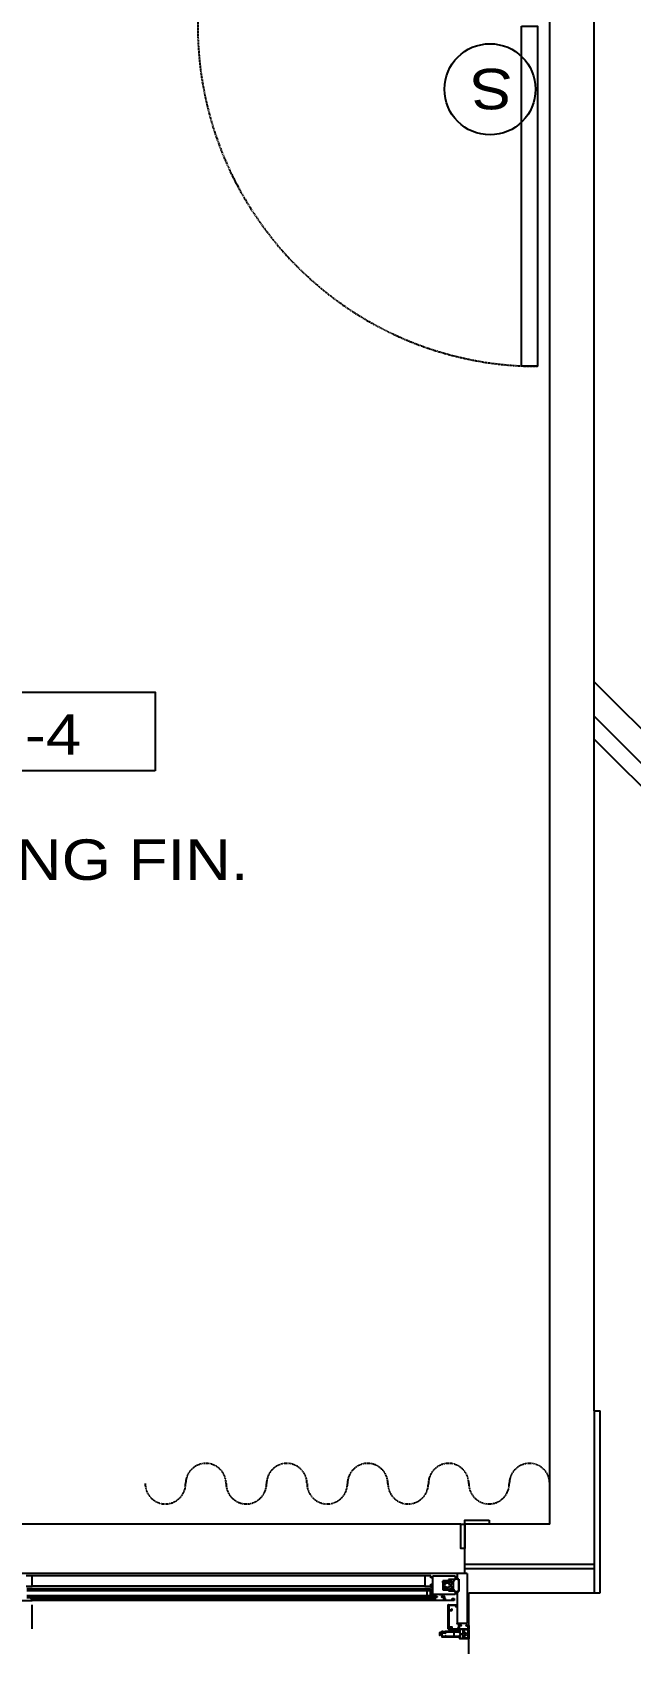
# Model space of a CAD drawing. Header units: inches. Extents: x 58 to 28157, y 27 to 25596.
# Drawn here: x 5579 to 7058, y 9343 to 13338 of the extents above; entities that cross this region are included whole.
import ezdxf
from ezdxf.enums import TextEntityAlignment as Align

# ---------------------------------------------------------------- set-up
doc = ezdxf.new("R2010")
doc.units = ezdxf.units.IN
doc.header["$MEASUREMENT"] = 0
doc.linetypes.add('ACAD_ISO10W100', pattern=[18.5, 12, -3, 0.5, -3])
doc.linetypes.add('HIDDEN', pattern=[2, 1, -1])
for name, color, linetype in [('7', 7, 'Continuous'), ('9', 9, 'Continuous'), ('CONC', 2, 'Continuous'), ('DOOR', 4, 'Continuous'), ('ele', 7, 'Continuous'), ('ETC', 1, 'HIDDEN'), ('F-ELE', 3, 'Continuous'), ('FIN', 6, 'Continuous'), ('TEXT', 3, 'Continuous'), ('문', 4, 'Continuous')]:
    doc.layers.add(name, color=color, linetype=linetype)
doc.styles.add('GHS', font='Dotum.ttf')

msp = doc.modelspace()

# ---------------------------------------------------------------- linework, layer by layer
at = {"layer": '7'}
msp.add_lwpolyline([(5883.1, 11513.7), (4866.3, 11513.7), (4866.3, 11708.7), (4866.3, 11708.7), (5883.1, 11708.7)], close=True, dxfattribs=at)
at = {"layer": '9'}
for p, q in [((7148.1, 11554.2), (6968.1, 11734.2)), ((7148.1, 11469.1), (6968.1, 11649.1)), ((7148.1, 11412.5), (6968.1, 11592.5)), ((6968.1, 9933.3), (6968.1, 9483.3)), ((6968.1, 9553.3), (6648.1, 9553.3)), ((6968.1, 9543.3), (6648.1, 9543.3))]:
    msp.add_line(p, q, dxfattribs=at)
at = {"layer": 'CONC', "linetype": 'Continuous'}
for p, q in [((6968.1, 9933.3), (6968.1, 13523.3)), ((6968.1, 9933.3), (6983.1, 9933.3)), ((6983.1, 9483.3), (6983.1, 9933.3)), ((6658.1, 9483.3), (6983.1, 9483.3)), ((6658.1, 9333.3), (6658.1, 9483.3))]:
    msp.add_line(p, q, dxfattribs=at)
at = {"layer": 'DOOR', "color": 4}
for points in [[(6788.1, 13353.3), (6828.1, 13353.3), (6828.1, 12513.3), (6788.1, 12513.3)], [(6648.1, 9593.3), (6638.1, 9593.3), (6638.1, 9653.3), (6648.1, 9653.3)], [(6708.1, 9663.3), (6708.1, 9653.3), (6648.1, 9653.3), (6648.1, 9663.3)]]:
    msp.add_lwpolyline(points, close=True, dxfattribs=at)
at = {"layer": 'DOOR', "color": 1, "linetype": 'ACAD_ISO10W100', "ltscale": 0.2}
msp.add_arc((6828.1, 13353.3), 840, 177.2706, 270, dxfattribs=at)
at = {"layer": 'ele'}
msp.add_line((6638.1, 9653.3), (3678.1, 9653.3), dxfattribs=at)
at = {"layer": 'ETC', "color": 1}
msp.add_lwpolyline([(6858.1, 9753.3, 1), (6758.1, 9753.3, -1), (6658.1, 9753.3, 1), (6558.1, 9753.3, -1), (6458.1, 9753.3, 1), (6358.1, 9753.3, -1), (6258.1, 9753.3, 1), (6158.1, 9753.3, -1), (6058.1, 9753.3, 1), (5958.1, 9753.3, -1), (5858.1, 9753.3, -1)], format="xyb", dxfattribs=at)
at = {"layer": 'F-ELE'}
msp.add_circle((6710.5, 13197.6), 112.5, dxfattribs=at)
at = {"layer": 'FIN'}
for p, q in [((6858.1, 9653.3), (6858.1, 13463.3)), ((6858.1, 9653.3), (6648.1, 9653.3)), ((6648.1, 9531.3), (6648.1, 9653.3))]:
    msp.add_line(p, q, dxfattribs=at)
at = {"layer": '문', "color": 7}
for p, q in [((6629.1, 9531.3), (3693.1, 9531.3)), ((6654.1, 9531.3), (6629.1, 9531.3)), ((6629.1, 9531.3), (6629.1, 9517.3)), ((6629.1, 9517.3), (6633.1, 9517.3)), ((6633.1, 9517.3), (6629.1, 9517.3)), ((6633.1, 9517.1), (6633, 9517.3)), ((6633.1, 9517.3), (6633.1, 9487.3)), ((6633.1, 9487.3), (6633.1, 9517.3)), ((6633.1, 9517.3), (6633.1, 9487.3)), ((6654.1, 9531.3), (6654.1, 9408.3)), ((6629.1, 9487.3), (6629.1, 9408.3)), ((6633.1, 9487.3), (6629.1, 9487.3)), ((6629.1, 9487.3), (6633.1, 9487.3)), ((6629.1, 9408.3), (6654.1, 9408.3))]:
    msp.add_line(p, q, dxfattribs=at)
at = {"layer": '문', "color": 8}
for p, q in [((5579.1, 9525.3), (5564.1, 9525.3)), ((6549.1, 9525.3), (5579.1, 9525.3)), ((5579.1, 9500.3), (5579.1, 9525.3)), ((6549.1, 9525.3), (6549.1, 9500.3)), ((6564.1, 9525.3), (6549.1, 9525.3)), ((6564.1, 9520.3), (6564.1, 9525.3)), ((6569.1, 9520.3), (6564.1, 9520.3)), ((6569.1, 9525.3), (6624.1, 9525.3)), ((6569.1, 9479.3), (6569.1, 9525.3)), ((6569.1, 9505.3), (6569.1, 9520.3)), ((6608.1, 9513.3), (6594.1, 9513.3)), ((6594.1, 9513.3), (6594.1, 9491.3)), ((6594.1, 9509.3), (6594.1, 9512.7)), ((6608.1, 9509.3), (6594.1, 9509.3)), ((6594.1, 9509.3), (6594.1, 9509.3)), ((6608.1, 9516.3), (6608.1, 9513.3)), ((6621.1, 9516.3), (6608.1, 9516.3)), ((6608.1, 9513.3), (6616.1, 9513.3)), ((6608.1, 9507.8), (6608.1, 9509.3)), ((6614.1, 9510.3), (6610.1, 9510.3)), ((6614.1, 9510.3), (6610.1, 9510.3)), ((6610.1, 9510.3), (6610.1, 9507.8)), ((6614.1, 9507.8), (6614.1, 9510.3)), ((6616.1, 9513.3), (6616.1, 9507.8)), ((6625.4, 9517.3), (6619.1, 9511)), ((6619.1, 9511), (6619.1, 9493.5)), ((6624.1, 9519.3), (6621.1, 9516.3)), ((6624.1, 9525.3), (6624.1, 9519.3)), ((6629.1, 9517.3), (6625.4, 9517.3)), ((5564.1, 9500.3), (5579.1, 9500.3)), ((5565.6, 9494.3), (6563.1, 9494.3)), ((5565.6, 9489.3), (6563.1, 9489.3)), ((5565.6, 9477.3), (6563.1, 9477.3)), ((5565.6, 9472.3), (6563.1, 9472.3)), ((5579.1, 9469.3), (5573.6, 9469.3)), ((6549.1, 9500.3), (5579.1, 9500.3)), ((6549.1, 9469.3), (5579.1, 9469.3)), ((5579.1, 9464.3), (5579.1, 9469.3)), ((6549.1, 9500.3), (6564.1, 9500.3)), ((6549.1, 9469.3), (6554.6, 9469.3)), ((6549.1, 9464.3), (6549.1, 9469.3)), ((6554.6, 9469.3), (6554.6, 9467.8)), ((6555.1, 9477.3), (6555.1, 9489.3)), ((6563.1, 9472.3), (6563.1, 9494.3)), ((6564.1, 9468.8), (6563.3, 9467.8)), ((6564.1, 9500.3), (6564.1, 9505.3)), ((6564.1, 9505.3), (6569.1, 9505.3)), ((6564.1, 9499.8), (6564.1, 9498.8)), ((6564.1, 9498.8), (6567.1, 9495.8)), ((6567.1, 9492.8), (6564.1, 9489.8)), ((6564.1, 9489.8), (6564.1, 9488.8)), ((6564.1, 9488.8), (6567.1, 9485.8)), ((6567.1, 9482.8), (6564.1, 9479.8)), ((6564.1, 9479.8), (6564.1, 9468.8)), ((6564.1, 9465.8), (6568.1, 9469.8)), ((6568.6, 9500.3), (6564.6, 9500.3)), ((6567.1, 9495.8), (6567.1, 9492.8)), ((6567.1, 9485.8), (6567.1, 9482.8)), ((6568.1, 9479.8), (6568.6, 9479.8)), ((6568.1, 9477.8), (6568.1, 9479.8)), ((6571.9, 9477.8), (6568.1, 9477.8)), ((6568.1, 9469.8), (6568.1, 9474.5)), ((6568.8, 9475.5), (6571.5, 9476.2)), ((6569.1, 9480.3), (6569.1, 9499.8)), ((6624.1, 9479.3), (6569.1, 9479.3)), ((6569.1, 9478.3), (6569.1, 9478.8)), ((6569.6, 9479.3), (6573.6, 9479.3)), ((6573.1, 9477.8), (6569.6, 9477.8)), ((6571.6, 9469.3), (6573.1, 9469.3)), ((6571.6, 9467.8), (6571.6, 9469.3)), ((6571.9, 9476.7), (6571.9, 9477.8)), ((6573.1, 9469.3), (6573.1, 9477.8)), ((6574.6, 9478.3), (6574.6, 9474.8)), ((6574.6, 9474.8), (6579.1, 9474.8)), ((6574.6, 9472.7), (6574.6, 9465.8)), ((6577.6, 9473.2), (6575.1, 9473.2)), ((6585.9, 9479.3), (6576.9, 9479.3)), ((6577.6, 9472.8), (6577.6, 9473.2)), ((6579.1, 9472.8), (6577.6, 9472.8)), ((6579.6, 9474.3), (6579.6, 9473.3)), ((6585.9, 9479.3), (6595.9, 9479.3)), ((6591.6, 9473.3), (6591.6, 9474.3)), ((6592.1, 9474.8), (6597.1, 9474.8)), ((6593.6, 9472.8), (6592.1, 9472.8)), ((6593.6, 9473.2), (6593.6, 9472.8)), ((6596.6, 9473.2), (6593.6, 9473.2)), ((6594.1, 9495.3), (6594.1, 9491.8)), ((6608.1, 9495.3), (6594.1, 9495.3)), ((6594.1, 9491.3), (6608.1, 9491.3)), ((6596.6, 9465.8), (6596.6, 9473.2)), ((6598.1, 9473.8), (6598.1, 9469.3)), ((6598.1, 9469.3), (6599.6, 9469.3)), ((6598.4, 9505.6), (6604.6, 9508)), ((6604.6, 9496.5), (6598.4, 9498.9)), ((6599.6, 9469.3), (6599.6, 9467.8)), ((6604.6, 9508), (6608.1, 9508)), ((6608.1, 9496.5), (6604.6, 9496.5)), ((6608.1, 9508), (6610.1, 9504.3)), ((6610.1, 9507.8), (6608.1, 9507.8)), ((6610.1, 9500.3), (6608.1, 9496.5)), ((6608.1, 9496.8), (6608.1, 9495.3)), ((6610.1, 9496.8), (6608.1, 9496.8)), ((6608.1, 9491.3), (6608.1, 9488.3)), ((6608.1, 9491.3), (6616.1, 9491.3)), ((6608.1, 9488.3), (6621.1, 9488.3)), ((6610.1, 9504.3), (6616.1, 9504.3)), ((6616.1, 9500.3), (6610.1, 9500.3)), ((6610.1, 9494.3), (6610.1, 9496.8)), ((6614.1, 9494.3), (6610.1, 9494.3)), ((6614.1, 9494.3), (6610.1, 9494.3)), ((6616.1, 9507.8), (6614.1, 9507.8)), ((6616.1, 9507.8), (6614.1, 9507.8)), ((6614.1, 9504.3), (6616.1, 9504.3)), ((6614.1, 9500.3), (6616.1, 9500.3)), ((6616.1, 9496.8), (6614.1, 9496.8)), ((6614.1, 9496.8), (6614.1, 9494.3)), ((6616.1, 9496.8), (6614.1, 9496.8)), ((6616.1, 9504.3), (6618.1, 9508)), ((6618.1, 9496.5), (6616.1, 9500.3)), ((6616.1, 9491.3), (6616.1, 9496.8)), ((6616.6, 9469.3), (6622.1, 9469.3)), ((6616.6, 9467.8), (6616.6, 9469.3)), ((6618.1, 9508), (6619.1, 9508)), ((6619.1, 9496.5), (6618.1, 9496.5)), ((6619.1, 9493.5), (6625.4, 9487.3)), ((6621.1, 9488.3), (6624.1, 9485.3)), ((6622.1, 9469.3), (6622.1, 9464.3)), ((6624.1, 9485.3), (6624.1, 9479.3)), ((6625.4, 9487.3), (6629.1, 9487.3)), ((5506.1, 9464.3), (5579.1, 9464.3)), ((6549.1, 9464.3), (5579.1, 9464.3)), ((6549.1, 9464.3), (5579.1, 9464.3)), ((5579.1, 9394.8), (5579.1, 9453.8)), ((6622.1, 9464.3), (6549.1, 9464.3)), ((6550.6, 9467.8), (6550.6, 9465.8)), ((6554.6, 9467.8), (6550.6, 9467.8)), ((6550.6, 9465.8), (6573.1, 9465.8)), ((6553.1, 9467.2), (6553.1, 9466.6)), ((6559.1, 9467.5), (6553.4, 9467.5)), ((6554, 9465.8), (6564.1, 9465.8)), ((6559.4, 9467.8), (6559.1, 9467.5)), ((6563.3, 9467.8), (6559.4, 9467.8)), ((6573.1, 9467.8), (6571.6, 9467.8)), ((6573.1, 9465.8), (6573.1, 9467.8)), ((6574.6, 9465.8), (6596.6, 9465.8)), ((6598.1, 9467.8), (6598.1, 9465.8)), ((6599.6, 9467.8), (6598.1, 9467.8)), ((6598.1, 9465.8), (6620.6, 9465.8)), ((6607.1, 9394.8), (6607.1, 9453.8)), ((6607.6, 9454.3), (6627.8, 9454.3)), ((6609.1, 9452), (6609.1, 9441.6)), ((6609.1, 9439), (6609.1, 9400.1)), ((6625.8, 9452.3), (6609.4, 9452.3)), ((6609.4, 9441.3), (6613.3, 9441.3)), ((6615.3, 9439.3), (6609.4, 9439.3)), ((6620.6, 9467.8), (6616.6, 9467.8)), ((6620.6, 9465.8), (6620.6, 9467.8)), ((6626.1, 9449.6), (6626.1, 9452)), ((6627.8, 9449.3), (6626.4, 9449.3)), ((6628.1, 9454), (6628.1, 9449.6)), ((6594.5, 9388.3), (6591.6, 9388.3)), ((6627.6, 9388.3), (6599.5, 9388.3)), ((6609.1, 9393.3), (6608.6, 9393.3)), ((6609.1, 9398.3), (6614.6, 9398.3)), ((6609.1, 9393.3), (6609.1, 9398.3)), ((6609.1, 9398), (6609.1, 9393.3)), ((6644.2, 9393.3), (6609.1, 9393.3)), ((6609.4, 9399.8), (6616, 9399.8)), ((6614.5, 9398.3), (6609.4, 9398.3)), ((6614.6, 9396.8), (6610.6, 9396.8)), ((6610.6, 9396.8), (6610.6, 9394.8)), ((6610.6, 9394.8), (6633.1, 9394.8)), ((6614.6, 9398.3), (6614.6, 9396.8)), ((6614.8, 9397.2), (6614.8, 9398)), ((6616, 9396.9), (6615.1, 9396.9)), ((6616.3, 9399.5), (6616.3, 9397.2)), ((6628.1, 9389.8), (6628.1, 9388.8)), ((6630.1, 9390.3), (6628.6, 9390.3)), ((6629.1, 9407.3), (6629.1, 9407.8)), ((6629.1, 9389.3), (6630.1, 9389.3)), ((6629.1, 9388.3), (6629.1, 9389.3)), ((6636.1, 9388.3), (6629.1, 9388.3)), ((6629.2, 9389), (6636, 9389)), ((6629.2, 9388.3), (6629.2, 9389)), ((6636, 9388.3), (6629.2, 9388.3)), ((6629.6, 9408.3), (6633.6, 9408.3)), ((6633.1, 9406.8), (6629.6, 9406.8)), ((6631.6, 9398.3), (6633.1, 9398.3)), ((6631.6, 9396.8), (6631.6, 9398.3)), ((6633.1, 9396.8), (6631.6, 9396.8)), ((6633.1, 9398.3), (6633.1, 9406.8)), ((6633.1, 9394.8), (6633.1, 9396.8)), ((6634.6, 9407.3), (6634.6, 9403.8)), ((6634.6, 9403.8), (6639.1, 9403.8)), ((6634.6, 9401.7), (6634.6, 9394.8)), ((6634.6, 9394.8), (6656.6, 9394.8)), ((6637.6, 9402.2), (6635.1, 9402.2)), ((6636.6, 9390.3), (6635.1, 9390.3)), ((6635.1, 9389.3), (6636.1, 9389.3)), ((6636, 9389), (6636, 9388.3)), ((6636.1, 9389.3), (6636.1, 9388.3)), ((6637.1, 9387), (6637.1, 9389.8)), ((6637.6, 9401.8), (6637.6, 9402.2)), ((6639.1, 9401.8), (6637.6, 9401.8)), ((6639.6, 9403.3), (6639.6, 9402.3)), ((6644.2, 9382.5), (6644.2, 9393.3)), ((6646.2, 9393.3), (6656.4, 9393.3)), ((6646.2, 9384.9), (6646.2, 9393.3)), ((6651.6, 9402.3), (6651.6, 9403.3)), ((6652.1, 9403.8), (6657.1, 9403.8)), ((6653.6, 9401.8), (6652.1, 9401.8)), ((6656.6, 9402.2), (6653.6, 9402.2)), ((6653.6, 9402.2), (6653.6, 9401.8)), ((6656.4, 9389.5), (6655.6, 9389.5)), ((6655.6, 9389.5), (6655.6, 9373.7)), ((6656.4, 9393.3), (6656.4, 9389.5)), ((6656.6, 9394.8), (6656.6, 9402.2)), ((6658.1, 9402.8), (6658.1, 9394.8)), ((6658.1, 9393.3), (6658.1, 9382)), ((6585.6, 9384.8), (6585.6, 9379.8)), ((6590.6, 9385.3), (6586.1, 9385.3)), ((6586.9, 9381.3), (6586.9, 9383.5)), ((6587.6, 9381.3), (6586.9, 9381.3)), ((6587.4, 9384), (6590.6, 9384)), ((6587.6, 9379.8), (6587.6, 9381.3)), ((6590.4, 9381.3), (6590.4, 9379.5)), ((6591.1, 9381.3), (6590.4, 9381.3)), ((6591.1, 9387.8), (6591.1, 9385.8)), ((6591.1, 9383.5), (6591.1, 9381.3)), ((6591.1, 9378.8), (6591.1, 9375.2)), ((6591.6, 9374.7), (6636.6, 9374.7)), ((6592.4, 9376.5), (6592.4, 9384.1)), ((6592.9, 9384.6), (6601, 9384.6)), ((6599.7, 9376), (6592.9, 9376)), ((6593.5, 9386.4), (6593.5, 9386.8)), ((6594, 9387.3), (6594.5, 9387.3)), ((6600, 9385.9), (6594, 9385.9)), ((6599.5, 9387.3), (6600, 9387.3)), ((6600.2, 9377), (6600.2, 9376.5)), ((6600.5, 9386.8), (6600.5, 9386.4)), ((6601, 9377.5), (6600.7, 9377.5)), ((6601.5, 9385.1), (6601.5, 9386.5)), ((6601.5, 9376.5), (6601.5, 9377)), ((6602, 9387), (6620.3, 9387)), ((6620.3, 9376), (6602, 9376)), ((6620.8, 9386.5), (6620.8, 9376.5)), ((6622.1, 9376.5), (6622.1, 9386.5)), ((6622.6, 9387), (6634.8, 9387)), ((6634.8, 9376), (6622.6, 9376)), ((6634.7, 9372), (6644.2, 9372)), ((6634.7, 9371.7), (6634.7, 9372)), ((6635.3, 9386.5), (6635.3, 9385.5)), ((6635.3, 9377.5), (6635.3, 9376.5)), ((6635.8, 9385), (6636.1, 9385)), ((6636.1, 9378), (6635.8, 9378)), ((6658.1, 9370.3), (6636.1, 9370.3)), ((6636.6, 9387), (6637.1, 9387)), ((6636.6, 9385.5), (6636.6, 9387)), ((6636.6, 9376.5), (6636.6, 9377.5)), ((6637.1, 9375.2), (6637.1, 9376)), ((6638.8, 9382.5), (6644.2, 9382.5)), ((6644.2, 9380.5), (6638.8, 9380.5)), ((6644.2, 9372), (6644.2, 9380.5)), ((6646.2, 9372), (6646.2, 9378)), ((6656.4, 9372), (6646.2, 9372)), ((6655.6, 9373.7), (6656.4, 9373.7)), ((6656.4, 9373.7), (6656.4, 9372)), ((6658.1, 9381), (6658.1, 9370.3))]:
    msp.add_line(p, q, dxfattribs=at)
for centre, radius, start, end in [((6564.6, 9499.8), 0.5, 90, 180), ((6569.1, 9474.5), 1, 104.7436, 180), ((6568.6, 9499.8), 0.5, 0, 90), ((6568.6, 9480.3), 0.5, 270, 0), ((6569.6, 9478.8), 0.5, 90, 180), ((6569.6, 9478.3), 0.5, 180, 270), ((6571.4, 9476.7), 0.5, 284.7436, 0), ((6573.6, 9478.3), 1, 0, 90), ((6575.1, 9472.7), 0.5, 90, 180), ((6579.1, 9474.3), 0.5, 0, 90), ((6579.1, 9473.3), 0.5, 270, 0), ((6592.1, 9474.3), 0.5, 90, 180), ((6592.1, 9473.3), 0.5, 180, 270), ((6597.1, 9473.8), 1, 0, 90), ((6604.6, 9502.3), 7, 151.5811, 208.4189), ((6553.4, 9467.2), 0.3, 90, 180), ((6554, 9466.6), 0.85, 180, 270), ((6607.6, 9453.8), 0.5, 90, 180), ((6609.4, 9452), 0.3, 90, 180), ((6609.4, 9441.6), 0.3, 180, 270), ((6609.4, 9439), 0.3, 90, 180), ((6613.3, 9441.6), 0.3, 270, 346.2259), ((6615.3, 9441.1), 1.8, 270, 166.2259), ((6625.8, 9452), 0.3, 0, 90), ((6626.4, 9449.6), 0.3, 180, 270), ((6627.8, 9454), 0.3, 0, 90), ((6627.8, 9449.6), 0.3, 270, 0), ((6591.6, 9387.8), 0.5, 90, 180), ((6594.5, 9387.8), 0.5, 0, 90), ((6599.5, 9387.8), 0.5, 90, 180), ((6608.6, 9394.8), 1.5, 180, 270), ((6609.4, 9400.1), 0.3, 180, 270), ((6609.4, 9398), 0.3, 90, 180), ((6614.5, 9398), 0.3, 0, 90), ((6615.1, 9397.2), 0.3, 180, 270), ((6616, 9399.5), 0.3, 0, 90), ((6616, 9397.2), 0.3, 270, 0), ((6627.6, 9388.8), 0.5, 270, 0), ((6628.6, 9389.8), 0.5, 90, 180), ((6629.6, 9407.8), 0.5, 90, 180), ((6629.6, 9407.3), 0.5, 180, 270), ((6630.1, 9389.8), 0.5, 270, 90), ((6633.6, 9407.3), 1, 0, 90), ((6635.1, 9401.7), 0.5, 90, 180), ((6635.1, 9389.8), 0.5, 90, 270), ((6636.6, 9389.8), 0.5, 0, 90), ((6639.1, 9403.3), 0.5, 0, 90), ((6639.1, 9402.3), 0.5, 270, 0), ((6652.1, 9403.3), 0.5, 90, 180), ((6652.1, 9402.3), 0.5, 180, 270), ((6657.1, 9402.8), 1, 0, 90), ((6586.1, 9384.8), 0.5, 90, 180), ((6586.6, 9379.8), 1, 180, 0), ((6587.4, 9383.5), 0.5, 90, 180), ((6591.1, 9379.5), 0.7, 180, 270), ((6590.6, 9385.8), 0.5, 270, 0), ((6590.6, 9383.5), 0.5, 0, 90), ((6591.6, 9375.2), 0.5, 180, 270), ((6592.9, 9384.1), 0.5, 90, 180), ((6592.9, 9376.5), 0.5, 180, 270), ((6594, 9386.8), 0.5, 90, 180), ((6594, 9386.4), 0.5, 180, 270), ((6594.5, 9387.8), 0.5, 270, 0), ((6599.5, 9387.8), 0.5, 180, 270), ((6599.7, 9376.5), 0.5, 270, 0), ((6600, 9386.8), 0.5, 0, 90), ((6600, 9386.4), 0.5, 270, 0), ((6600.7, 9377), 0.5, 90, 180), ((6601, 9385.1), 0.5, 270, 0), ((6601, 9377), 0.5, 0, 90), ((6602, 9386.5), 0.5, 90, 180), ((6602, 9376.5), 0.5, 180, 270), ((6620.3, 9386.5), 0.5, 0, 90), ((6620.3, 9376.5), 0.5, 270, 0), ((6622.6, 9386.5), 0.5, 90, 180), ((6622.6, 9376.5), 0.5, 180, 270), ((6636.1, 9371.7), 1.4, 180, 270), ((6634.8, 9386.5), 0.5, 0, 90), ((6634.8, 9376.5), 0.5, 270, 0), ((6635.8, 9385.5), 0.5, 180, 270), ((6635.8, 9377.5), 0.5, 90, 180), ((6636.1, 9385.5), 0.5, 270, 0), ((6636.1, 9377.5), 0.5, 0, 90), ((6637.7, 9381.5), 1.5, 41.8103, 318.1897), ((6637.1, 9376.5), 0.5, 180, 270), ((6636.6, 9375.2), 0.5, 270, 0), ((6646.8, 9384.9), 0.6, 180, 304.8499), ((6646.8, 9378), 0.6, 55.1501, 180), ((6649.2, 9381.5), 3.6, 61.6184, 124.8499), ((6649.2, 9381.5), 2.1, 68.1921, 171.8079), ((6647.1, 9381.5), 0.3, 274.096, 85.904), ((6649.2, 9381.5), 2.1, 188.1921, 291.8079), ((6649.2, 9381.5), 3.6, 235.1501, 298.3816), ((6650.3, 9383.3), 0.3, 154.096, 325.904), ((6650.3, 9379.7), 0.3, 34.096, 205.904), ((6649.2, 9381.5), 2.1, 37.1689, 51.8079), ((6649.2, 9381.5), 2.1, 308.1921, 322.8311), ((6650.3, 9383.5), 1.3, 325.0023, 61.6184), ((6651.1, 9382.9), 0.3, 217.1689, 325.0023), ((6651.1, 9380), 0.3, 34.9977, 142.8311), ((6650.3, 9379.5), 1.3, 298.3816, 34.9977), ((6658.1, 9381.5), 0.5, 90, 270)]:
    msp.add_arc(centre, radius, start, end, dxfattribs=at)

# ---------------------------------------------------------------- texts
at = {"layer": 'TEXT', "style": 'GHS', "width": 1.2}
msp.add_text('S', height=100, rotation=180, dxfattribs=at).set_placement((6766.7, 13248.3))
msp.add_text('ROOM-4', height=100, dxfattribs=at).set_placement((5386, 11603.7), align=Align.MIDDLE)
msp.add_text('-APP. WOOD FLOORING FIN.', height=100, dxfattribs=at).set_placement((3950.9, 11244.7))

doc.saveas('drawing.dxf')
